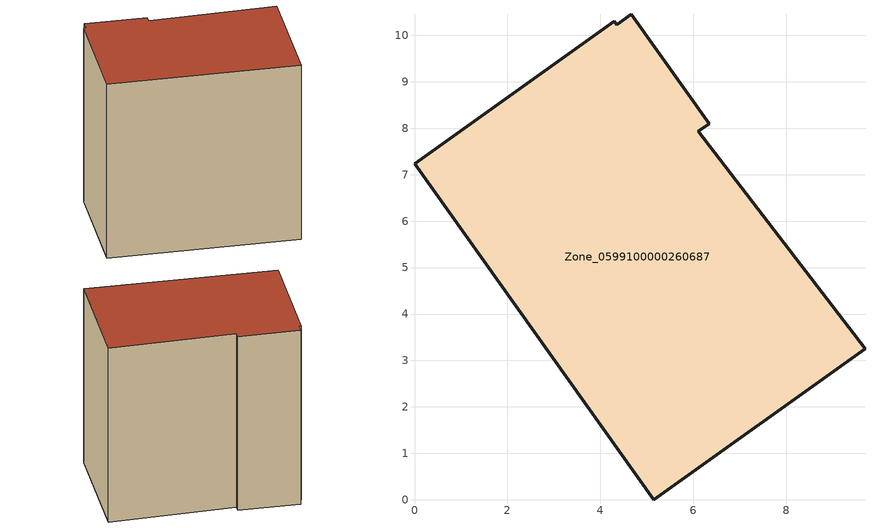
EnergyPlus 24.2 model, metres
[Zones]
Zone_0599100000260687
 floor ground (C_G): 6.34,8.1 6.11,7.94 9.7,3.26 5.15,0 0,7.23 4.3,10.31 4.36,10.23 4.67,10.46 z0
 wall outside (C_F): 5.15,0 9.7,3.26 6.11,7.94 6.34,8.1 4.67,10.46 4.36,10.23 4.3,10.31 0,7.23 5.15,0 z0:8.91
 roof outside (C_R): 6.11,7.94 6.34,8.1 4.67,10.46 4.36,10.23 4.3,10.31 0,7.23 5.15,0 9.7,3.26 z8.91
[BUILDING]
Pand.0599100000260687: North Axis=0; Terrain=City; Loads Convergence Tolerance Value=0.04; Temperature Convergence Tolerance Value=0.4; Solar Distribution=FullExterior; Maximum Number of Warmup Days=25; Minimum Number of Warmup Days=1
[Site:Location]
Rotterdam.The.Hague.AP_ZH_NLD Design_Conditions: Latitude=51.96; Longitude=4.45; Time Zone=1; Elevation=-4.5
[SITE:GROUNDTEMPERATURE:BUILDINGSURFACE]
18, 18, 18, 18, 18, 18, 18, 18, 18, 18, 18, 18
[MATERIAL] Thermal Absorptance=0.9; Solar Absorptance=0.7; Visible Absorptance=0.7
Name | Roughness | Thickness | Conductivity | Density | Specific Heat
G.TC.1975-1991 | MediumSmooth | 0.15 | 0.288461 | 540 | 1210
F.TC.1975-1991 | Rough | 0.3 | 0.230769 | 1920 | 840
R.TC.1975-1991 | MediumRough | 0.2 | 0.153846 | 1500 | 1000
[CONSTRUCTION]
C_G: G.TC.1975-1991
C_F: F.TC.1975-1991
C_R: R.TC.1975-1991
[ZONE]
Zone_0599100000260687: Type=1; Multiplier=1; Ceiling Height=Autocalculate; Volume=Autocalculate; Floor Area=autocalculate; Part of Total Floor Area=Yes
[ZONEINFILTRATION:DESIGNFLOWRATE]
Infil_Zone_0599100000260687: Zone or ZoneList or Space or SpaceList=Zone_0599100000260687; Schedule=AlwaysOn; Design Flow Rate Calculation Method=Flow/Area; Flow Rate per Floor Area=0.003; Constant Term Coefficient=1; Temperature Term Coefficient=0; Velocity Term Coefficient=0; Velocity Squared Term Coefficient=0
[HVACTEMPLATE:ZONE:IDEALLOADSAIRSYSTEM]
Zone_0599100000260687: Maximum Heating Supply Air Temperature=50; Minimum Cooling Supply Air Temperature=13; Maximum Heating Supply Air Humidity Ratio=0.0156; Minimum Cooling Supply Air Humidity Ratio=0.0077; Heating Limit=NoLimit; Cooling Limit=NoLimit; Dehumidification Control Type=ConstantSensibleHeatRatio; Cooling Sensible Heat Ratio=0.7; Dehumidification Setpoint=60; Humidification Control Type=None; Humidification Setpoint=30; Outdoor Air Method=None; Outdoor Air Flow Rate per Person=0.00944; Outdoor Air Flow Rate per Zone Floor Area=0; Outdoor Air Flow Rate per Zone=0; Demand Controlled Ventilation Type=None; Outdoor Air Economizer Type=NoEconomizer; Heat Recovery Type=None; Sensible Heat Recovery Effectiveness=0.7; Latent Heat Recovery Effectiveness=0.65
[ZONECONTROL:THERMOSTAT]
ThermostatControl_Zone_0599100000260687: Zone or ZoneList=Zone_0599100000260687; Control Type Schedule=DualSetpointControlType; Control 1=Thermostat_Zone_0599100000260687; Temperature Difference Between Cutout And Setpoint=0
[THERMOSTATSETPOINT:DUALSETPOINT]
Thermostat_Zone_0599100000260687: Heating Setpoint Temperature Schedule=HeatingSetpoint_Zone_0599100000260687; Cooling Setpoint Temperature Schedule=CoolingSetpoint_Zone_0599100000260687
[SCHEDULE:COMPACT]
HeatingSetpoint_Zone_0599100000260687: Through: 12/31, For: AllDays, Until: 24:00, 21
CoolingSetpoint_Zone_0599100000260687: Through: 12/31, For: AllDays, Until: 24:00, 24
DualSetpointControlType: Through: 12/31, For: AllDays, Until: 24:00, 4
AlwaysOn: Through: 12/31, For: AllDays, Until: 24:00, 1
